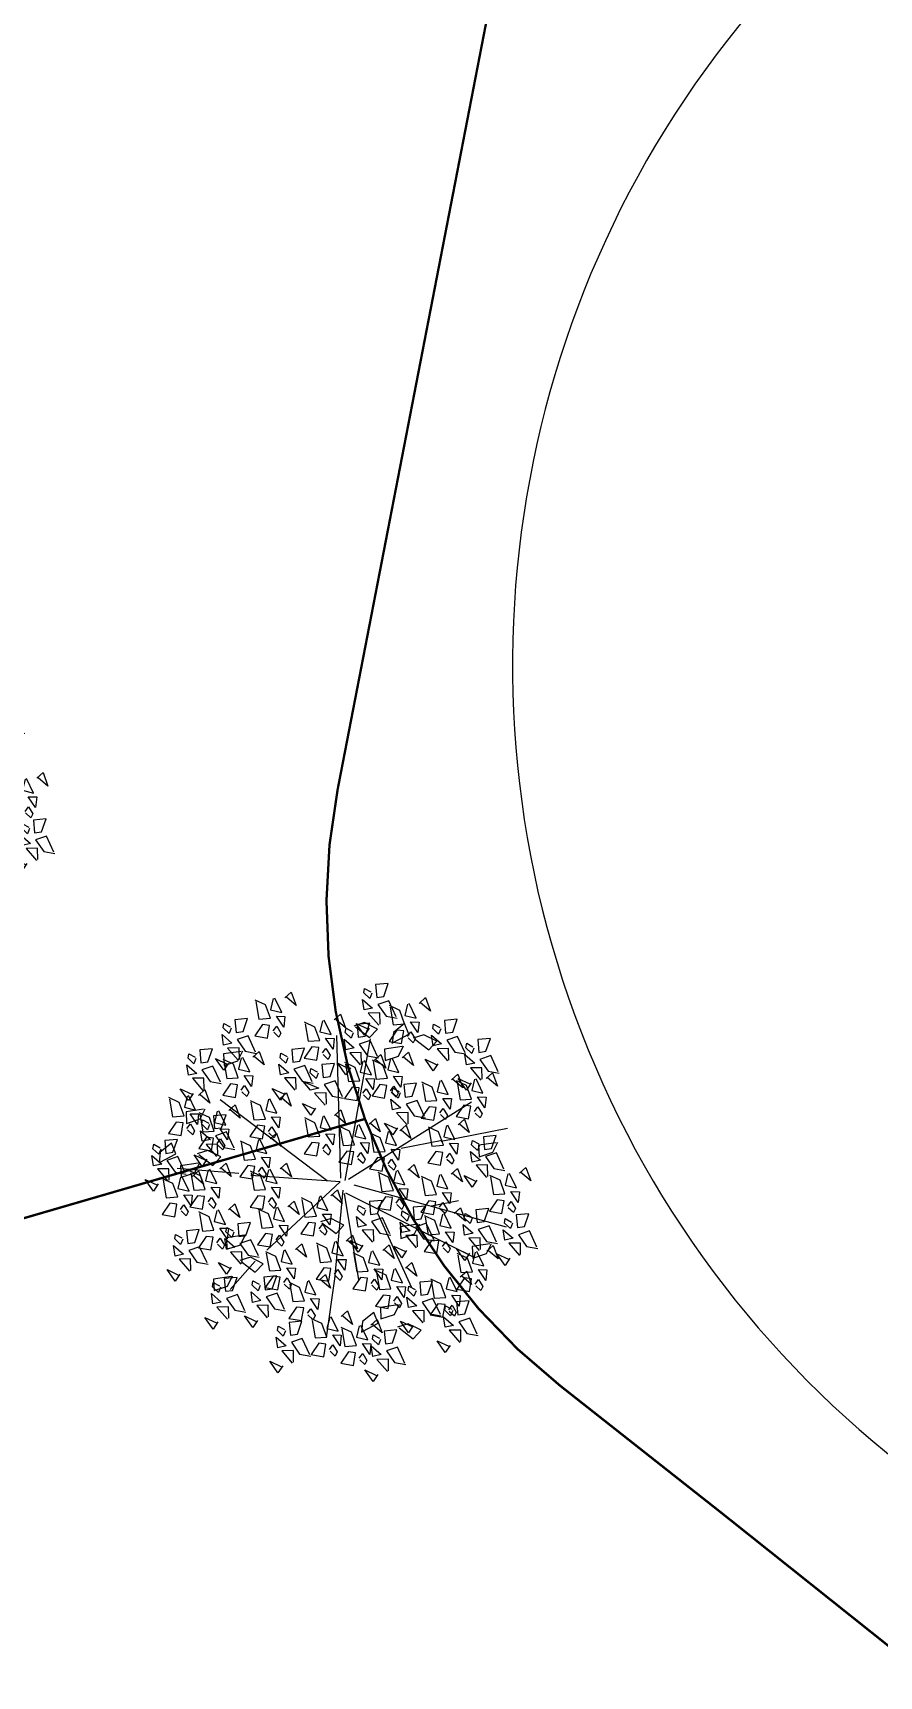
# Model space of a CAD drawing. Extents: x 671027 to 671614, y 802418 to 802669.
# Drawn here: x 671410.81 to 671421.67, y 802508.03 to 802529.11 of the extents above; entities that cross this region are included whole.
import ezdxf

# ---------------------------------------------------------------- set-up
doc = ezdxf.new("R2010")
doc.units = 0
for name, color, linetype in [('Bubbler 60', 200, 'Continuous'), ('drip line', 7, 'Continuous'), ('Pipe-Lateral-10 Bars-32mm', 7, 'Continuous'), ('plataform', 8, 'Continuous'), ('shrubs-Gc', 7, 'Continuous')]:
    doc.layers.add(name, color=color, linetype=linetype)
doc.styles.get("Standard").update_dxf_attribs({"font": 'arial.ttf'})
doc.linetypes.add('32mm', pattern='A,0.5,-0.2,["32mm",Standard,S=0.1,R=0,X=-0.1,Y=-0.05],-0.5', length=1.2)
pattern_1 = [(90, (0, 0), (-0.5, 0), [])]

# ---------------------------------------------------------------- blocks, each defined once
blk = doc.blocks.new('tg')
at = {"layer": 'plataform', "color": 2, "extrusion": (0.041007, -0.057716, 0.997491)}
for p, q in [((-0.312, 3.004, 0.146), (-0.145, 3.145, 0.147)), ((-0.145, 3.145, 0.147), (-0.034, 2.899, 0.128)), ((-0.122, 2.728, 0.122), (-0.312, 3.004, 0.146)), ((-0.034, 2.899, 0.128), (-0.109, 2.701, 0.12)), ((-2.744, 2.102, 0.193), (-2.606, 2.264, 0.197)), ((-2.604, 2.234, 0.195), (-2.519, 1.91, 0.173)), ((-0.714, 2.294, 0.121), (-0.548, 2.435, 0.122)), ((-0.524, 2.018, 0.097), (-0.714, 2.294, 0.121)), ((-0.548, 2.435, 0.122), (-0.437, 2.189, 0.104)), ((-0.437, 2.189, 0.104), (-0.512, 1.991, 0.095)), ((-0.139, 2.214, 0.093), (-0.229, 2.406, 0.108)), ((-0.201, 2.396, 0.106), (0.13, 2.34, 0.089)), ((0.115, 2.123, 0.077), (-0.139, 2.214, 0.093)), ((0.13, 2.34, 0.089), (0.115, 2.123, 0.077)), ((-2.723, 1.833, 0.177), (-2.744, 2.102, 0.193)), ((-2.519, 1.91, 0.173), (-2.723, 1.833, 0.177)), ((-2.296, 1.998, 0.169), (-2.129, 2.139, 0.17)), ((-2.105, 1.722, 0.145), (-2.296, 1.998, 0.169)), ((-2.129, 2.139, 0.17), (-2.018, 1.893, 0.151)), ((-2.018, 1.893, 0.151), (-2.093, 1.695, 0.143)), ((-2.155, 1.424, 0.13), (-2.245, 1.615, 0.145)), ((-2.217, 1.605, 0.143), (-1.886, 1.55, 0.126)), ((-1.886, 1.55, 0.126), (-1.901, 1.332, 0.114)), ((2.187, 1.495, -0.044), (2.325, 1.657, -0.041)), ((2.327, 1.627, -0.043), (2.413, 1.303, -0.065)), ((-1.901, 1.332, 0.114), (-2.155, 1.424, 0.13)), ((2.208, 1.226, -0.061), (2.187, 1.495, -0.044)), ((2.413, 1.303, -0.065), (2.208, 1.226, -0.061)), ((2.221, 1.07, -0.07), (2.388, 1.211, -0.069)), ((2.411, 0.794, -0.094), (2.221, 1.07, -0.07)), ((2.388, 1.211, -0.069), (2.499, 0.965, -0.088)), ((2.499, 0.965, -0.088), (2.424, 0.767, -0.096)), ((2.806, 0.896, -0.105), (2.716, 1.088, -0.09)), ((2.744, 1.077, -0.092), (3.075, 1.022, -0.108)), ((3.075, 1.022, -0.108), (3.06, 0.804, -0.12)), ((0.365, 0.602, -0.021), (0.276, 0.794, -0.006)), ((0.304, 0.784, -0.008), (0.634, 0.728, -0.025)), ((0.634, 0.728, -0.025), (0.619, 0.511, -0.037)), ((3.06, 0.804, -0.12), (2.806, 0.896, -0.105)), ((0.619, 0.511, -0.037), (0.365, 0.602, -0.021)), ((-3.283, -0.033, 0.092), (-3.117, 0.108, 0.093)), ((-3.117, 0.108, 0.093), (-3.006, -0.138, 0.075)), ((1.367, -0.242, -0.111), (1.534, -0.101, -0.11)), ((1.558, -0.518, -0.135), (1.367, -0.242, -0.111)), ((1.534, -0.101, -0.11), (1.645, -0.347, -0.129)), ((1.645, -0.347, -0.129), (1.57, -0.545, -0.137)), ((2.562, -0.979, -0.203), (2.728, -0.838, -0.202)), ((2.728, -0.838, -0.202), (2.839, -1.084, -0.22)), ((2.752, -1.255, -0.227), (2.562, -0.979, -0.203)), ((2.839, -1.084, -0.22), (2.764, -1.282, -0.229)), ((-1.12, -2.171, -0.121), (-1.009, -2.416, -0.139)), ((-1.009, -2.416, -0.139), (-1.084, -2.615, -0.148))]:
    blk.add_line(p, q, dxfattribs=at)
at = {"layer": 'plataform', "color": 108, "extrusion": (0.041007, -0.057716, 0.997491)}
for p, q in [((-2.968, 1.23, 0.152), (-2.802, 1.371, 0.153)), ((-2.802, 1.371, 0.153), (-2.691, 1.125, 0.135)), ((-2.778, 0.954, 0.128), (-2.968, 1.23, 0.152)), ((-2.691, 1.125, 0.135), (-2.766, 0.927, 0.126)), ((-3.093, -0.309, 0.068), (-3.283, -0.033, 0.092)), ((-1.906, -2.378, -0.1), (-1.996, -2.187, -0.086)), ((-1.967, -2.197, -0.087), (-1.637, -2.252, -0.104)), ((-1.652, -2.47, -0.116), (-1.906, -2.378, -0.1)), ((-1.637, -2.252, -0.104), (-1.652, -2.47, -0.116)), ((-1.287, -2.312, -0.122), (-1.12, -2.171, -0.121)), ((-1.096, -2.587, -0.146), (-1.287, -2.312, -0.122)), ((1.249, -2.37, -0.229), (1.415, -2.229, -0.228)), ((1.439, -2.645, -0.253), (1.249, -2.37, -0.229)), ((1.415, -2.229, -0.228), (1.526, -2.474, -0.247)), ((1.526, -2.474, -0.247), (1.451, -2.673, -0.255)), ((-1.402, -2.648, -0.137), (-1.264, -2.486, -0.133)), ((-1.381, -2.917, -0.153), (-1.402, -2.648, -0.137)), ((-1.262, -2.516, -0.135), (-1.177, -2.84, -0.157)), ((-1.177, -2.84, -0.157), (-1.381, -2.917, -0.153)), ((-0.977, -3.039, -0.177), (-1.067, -2.848, -0.162))]:
    blk.add_line(p, q, dxfattribs=at)
at = {"layer": 'plataform', "color": 98, "extrusion": (0.041007, -0.057716, 0.997491)}
for p, q in [((-3.006, -0.138, 0.075), (-3.081, -0.336, 0.066)), ((-1.039, -2.858, -0.164), (-0.708, -2.913, -0.181)), ((-0.723, -3.131, -0.192), (-0.977, -3.039, -0.177)), ((-0.708, -2.913, -0.181), (-0.723, -3.131, -0.192))]:
    blk.add_line(p, q, dxfattribs=at)
at = {"layer": 'plataform', "color": 92, "extrusion": (0.041007, -0.057716, 0.997491), "elevation": -0.041}
for points in [[(1.31, 3.247), (1.433, 3.353), (1.192, 3.477), (1.324, 3.274)], [(2.299, 2.661), (2.421, 2.766), (2.181, 2.89), (2.313, 2.687)], [(1.652, 2.522), (1.747, 2.574), (1.628, 2.67), (1.547, 2.644), (1.626, 2.536)], [(1.935, 2.545), (1.95, 2.706), (1.749, 2.708), (1.935, 2.545)], [(2.256, 2.447), (2.041, 2.423), (2.017, 2.638), (2.27, 2.473)], [(2.158, 2.126), (1.837, 2.224), (1.88, 2.438), (2.12, 2.314), (2.184, 2.112)], [(3.28, 1.556), (3.402, 1.662), (3.162, 1.786), (3.294, 1.583)], [(-0.04, 3.258), (0.152, 3.431), (0.224, 3.2), (-0.007, 3.128), (-0.04, 3.258)], [(0.755, 2.892), (0.525, 2.775), (0.515, 3.016), (0.757, 3.026), (0.755, 2.892)], [(1.169, 2.712), (0.848, 2.811), (0.891, 3.025), (1.131, 2.901), (1.196, 2.698)], [(0.672, 2.664), (0.864, 2.837), (0.936, 2.606), (0.705, 2.534), (0.672, 2.664)], [(1.744, 2.306), (1.514, 2.188), (1.504, 2.43), (1.745, 2.44), (1.744, 2.306)], [(2.37, 1.914), (2.492, 2.02), (2.252, 2.144), (2.384, 1.941)], [(2.916, 1.441), (2.931, 1.602), (2.73, 1.604), (2.916, 1.441)], [(3.237, 1.342), (3.022, 1.318), (2.998, 1.534), (3.251, 1.369)], [(-0.429, 3.427), (-0.307, 3.533), (-0.547, 3.657), (-0.415, 3.454)], [(-0.486, 3.326), (-0.151, 3.314), (-0.137, 3.096), (-0.401, 3.154), (-0.516, 3.332)], [(0.104, 3.073), (0.026, 2.998), (0.166, 2.937), (0.238, 2.983), (0.133, 3.067)], [(0.816, 2.479), (0.738, 2.404), (0.878, 2.342), (0.95, 2.388), (0.845, 2.472)], [(1.307, 2.27), (1.429, 2.376), (1.189, 2.5), (1.321, 2.297)], [(1.724, 1.775), (1.818, 1.828), (1.699, 1.923), (1.618, 1.898), (1.697, 1.789)], [(2.006, 1.798), (2.021, 1.959), (1.82, 1.962), (2.006, 1.798)], [(2.327, 1.7), (2.112, 1.676), (2.088, 1.891), (2.341, 1.727)], [(2.634, 1.418), (2.728, 1.47), (2.609, 1.566), (2.528, 1.54), (2.607, 1.432)], [(3.139, 1.022), (2.818, 1.12), (2.861, 1.334), (3.101, 1.21), (3.166, 1.008)], [(2.949, 0.823), (3.141, 0.996), (3.213, 0.765), (2.982, 0.693), (2.949, 0.823)], [(-0.793, 3.312), (-0.777, 3.472), (-0.979, 3.475), (-0.793, 3.312)], [(-0.472, 3.213), (-0.687, 3.189), (-0.711, 3.404), (-0.458, 3.24)], [(-0.498, 2.991), (-0.297, 3.069), (-0.218, 2.868), (-0.505, 2.961)], [(-0.112, 2.723), (0.08, 2.895), (0.152, 2.665), (-0.079, 2.592), (-0.112, 2.723)], [(0.213, 2.396), (0.415, 2.475), (0.494, 2.273), (0.207, 2.367)], [(0.549, 2.384), (0.575, 2.225), (0.771, 2.274), (0.549, 2.384)], [(0.66, 2.132), (0.755, 2.184), (0.635, 2.28), (0.554, 2.254), (0.634, 2.145)], [(0.943, 2.155), (0.958, 2.315), (0.757, 2.318), (0.943, 2.155)], [(1.264, 2.056), (1.049, 2.032), (1.024, 2.247), (1.277, 2.083)], [(1.166, 1.735), (0.845, 1.834), (0.888, 2.048), (1.128, 1.924), (1.192, 1.722)], [(2.503, 0.89), (2.838, 0.878), (2.852, 0.66), (2.588, 0.718), (2.474, 0.897)], [(3.093, 0.638), (3.015, 0.563), (3.155, 0.501), (3.227, 0.547), (3.122, 0.631)], [(3.184, 0.289), (3.375, 0.462), (3.448, 0.232), (3.216, 0.159), (3.184, 0.289)], [(-0.57, 2.892), (-0.891, 2.991), (-0.848, 3.205), (-0.608, 3.081), (-0.543, 2.879)], [(-0.558, 2.79), (-0.223, 2.778), (-0.209, 2.56), (-0.473, 2.618), (-0.588, 2.796)], [(-0.485, 2.773), (-0.576, 2.639), (-0.312, 2.581), (-0.491, 2.743)], [(0.032, 2.537), (-0.046, 2.462), (0.094, 2.401), (0.166, 2.447), (0.061, 2.531)], [(0.752, 1.916), (0.522, 1.798), (0.511, 2.04), (0.753, 2.05), (0.752, 1.916)], [(0.764, 1.547), (0.956, 1.72), (1.028, 1.489), (0.797, 1.417), (0.764, 1.547)], [(1.136, 1.58), (1.472, 1.567), (1.486, 1.349), (1.222, 1.407), (1.107, 1.586)], [(1.46, 1.232), (1.486, 1.073), (1.682, 1.122), (1.46, 1.232)], [(1.727, 1.327), (1.649, 1.252), (1.789, 1.191), (1.861, 1.236), (1.756, 1.321)], [(2.36, 0.962), (2.282, 0.886), (2.422, 0.825), (2.494, 0.871), (2.389, 0.955)], [(2.491, 0.555), (2.692, 0.634), (2.771, 0.432), (2.484, 0.526)], [(2.826, 0.543), (2.853, 0.384), (3.048, 0.433), (2.826, 0.543)], [(2.737, 0.357), (3.073, 0.345), (3.086, 0.127), (2.822, 0.185), (2.708, 0.363)], [(3.327, 0.104), (3.249, 0.029), (3.39, -0.032), (3.461, 0.014), (3.357, 0.098)], [(3.678, -0.199), (3.8, -0.094), (3.56, 0.03), (3.691, -0.173)], [(-0.768, 2.454), (-0.646, 2.56), (-0.886, 2.684), (-0.754, 2.481)], [(-0.57, 2.455), (-0.369, 2.533), (-0.29, 2.332), (-0.577, 2.425)], [(0.908, 1.362), (0.83, 1.287), (0.97, 1.225), (1.042, 1.271), (0.937, 1.355)], [(1.55, 0.541), (1.742, 0.714), (1.814, 0.483), (1.583, 0.411), (1.55, 0.541)], [(1.771, 0.661), (1.68, 0.527), (1.944, 0.469), (1.765, 0.632)], [(2.504, 0.337), (2.414, 0.204), (2.678, 0.146), (2.498, 0.308)], [(2.725, 0.022), (2.927, 0.1), (3.005, -0.101), (2.719, -0.008)], [(3.061, 0.009), (3.087, -0.15), (3.282, -0.101), (3.061, 0.009)], [(3.031, -0.338), (3.126, -0.286), (3.006, -0.19), (2.925, -0.216), (3.005, -0.324)], [(3.314, -0.315), (3.329, -0.154), (3.128, -0.152), (3.314, -0.315)], [(3.537, -0.734), (3.216, -0.636), (3.259, -0.422), (3.499, -0.546), (3.563, -0.748)], [(-1.181, 2.408), (-0.989, 2.581), (-0.917, 2.35), (-1.148, 2.278), (-1.181, 2.408)], [(-0.811, 2.24), (-1.026, 2.216), (-1.05, 2.431), (-0.797, 2.266)], [(-0.557, 2.237), (-0.648, 2.103), (-0.384, 2.045), (-0.563, 2.207)], [(-0.551, 1.707), (-0.359, 1.88), (-0.287, 1.649), (-0.518, 1.577), (-0.551, 1.707)], [(0.183, 1.409), (0.105, 1.334), (0.245, 1.272), (0.317, 1.318), (0.212, 1.403)], [(0.305, 1.279), (0.507, 1.358), (0.586, 1.156), (0.299, 1.25)], [(0.641, 1.267), (0.667, 1.107), (0.863, 1.157), (0.641, 1.267)], [(1.103, 0.609), (1.439, 0.596), (1.453, 0.378), (1.189, 0.436), (1.074, 0.615)], [(1.694, 0.356), (1.616, 0.281), (1.756, 0.22), (1.827, 0.265), (1.723, 0.35)], [(2.739, -0.196), (2.648, -0.33), (2.912, -0.388), (2.732, -0.226)], [(3.123, -0.554), (2.893, -0.672), (2.882, -0.43), (3.124, -0.42), (3.123, -0.554)], [(-0.997, 1.774), (-0.662, 1.762), (-0.648, 1.544), (-0.912, 1.602), (-1.027, 1.781)], [(-0.407, 1.522), (-0.485, 1.447), (-0.345, 1.385), (-0.273, 1.431), (-0.378, 1.516)], [(-0.42, 1.326), (-0.218, 1.405), (-0.139, 1.203), (-0.426, 1.297)], [(-0.084, 1.314), (-0.058, 1.155), (0.138, 1.204), (-0.084, 1.314)], [(0.319, 1.061), (0.228, 0.928), (0.492, 0.87), (0.313, 1.032)], [(0.218, 0.778), (0.554, 0.766), (0.568, 0.548), (0.304, 0.606), (0.189, 0.784)], [(1.091, 0.273), (1.293, 0.352), (1.372, 0.15), (1.085, 0.244)], [(1.427, 0.261), (1.453, 0.102), (1.649, 0.151), (1.427, 0.261)], [(1.82, -0.121), (2.012, 0.051), (2.084, -0.179), (1.853, -0.251), (1.82, -0.121)], [(2.207, -0.501), (2.398, -0.328), (2.471, -0.559), (2.239, -0.631), (2.207, -0.501)], [(2.854, -0.989), (2.976, -0.883), (2.736, -0.759), (2.868, -0.962)], [(-2.399, 2.428), (-2.384, 2.589), (-2.585, 2.592), (-2.399, 2.428)], [(-1.279, 1.419), (-1.087, 1.592), (-1.015, 1.361), (-1.246, 1.289), (-1.279, 1.419)], [(-0.406, 1.108), (-0.497, 0.975), (-0.233, 0.917), (-0.412, 1.079)], [(0.206, 0.443), (0.408, 0.521), (0.487, 0.32), (0.2, 0.414)], [(1.105, 0.055), (1.014, -0.078), (1.278, -0.136), (1.098, 0.026)], [(1.222, -0.248), (1.344, -0.143), (1.104, -0.019), (1.236, -0.222)], [(1.362, -0.389), (1.564, -0.311), (1.642, -0.512), (1.355, -0.419)], [(1.697, -0.402), (1.724, -0.561), (1.919, -0.512), (1.697, -0.402)], [(2.35, -0.686), (2.272, -0.761), (2.413, -0.822), (2.484, -0.777), (2.38, -0.692)], [(2.49, -1.104), (2.505, -0.943), (2.304, -0.941), (2.49, -1.104)], [(2.811, -1.203), (2.596, -1.227), (2.572, -1.011), (2.825, -1.176)], [(3.313, -1.626), (3.435, -1.52), (3.195, -1.396), (3.327, -1.599)], [(-2.176, 2.009), (-2.497, 2.107), (-2.454, 2.321), (-2.214, 2.197), (-2.15, 1.995)], [(-1.135, 1.234), (-1.213, 1.159), (-1.073, 1.097), (-1.001, 1.143), (-1.106, 1.227)], [(-0.996, 1.221), (-1.087, 1.088), (-0.823, 1.03), (-1.002, 1.192)], [(0.22, 0.225), (0.129, 0.091), (0.393, 0.033), (0.214, 0.196)], [(0.858, -0.364), (0.873, -0.203), (0.672, -0.201), (0.858, -0.364)], [(1.179, -0.463), (0.964, -0.486), (0.94, -0.271), (1.193, -0.436)], [(1.748, -0.769), (1.95, -0.69), (2.028, -0.892), (1.742, -0.798)], [(2.084, -0.781), (2.11, -0.94), (2.305, -0.891), (2.084, -0.781)], [(2.207, -1.127), (2.302, -1.075), (2.182, -0.979), (2.102, -1.005), (2.181, -1.113)], [(2.504, -1.504), (2.695, -1.332), (2.768, -1.562), (2.537, -1.635), (2.504, -1.504)], [(3.27, -1.84), (3.055, -1.864), (3.03, -1.649), (3.284, -1.814)], [(-2.512, 1.81), (-2.39, 1.916), (-2.63, 2.04), (-2.498, 1.837)], [(-2.565, 1.891), (-2.23, 1.879), (-2.216, 1.661), (-2.48, 1.719), (-2.594, 1.898)], [(-1.975, 1.639), (-2.053, 1.564), (-1.913, 1.502), (-1.841, 1.548), (-1.946, 1.632)], [(-1.402, 1.139), (-1.375, 0.979), (-1.18, 1.029), (-1.402, 1.139)], [(0.576, -0.387), (0.67, -0.335), (0.551, -0.239), (0.47, -0.265), (0.549, -0.373)], [(1.081, -0.783), (0.76, -0.685), (0.803, -0.471), (1.043, -0.595), (1.108, -0.797)], [(1.376, -0.607), (1.285, -0.741), (1.549, -0.799), (1.369, -0.637)], [(1.762, -0.987), (1.671, -1.12), (1.935, -1.178), (1.755, -1.016)], [(2.666, -1.765), (2.761, -1.712), (2.641, -1.617), (2.561, -1.643), (2.64, -1.751)], [(2.647, -1.69), (2.569, -1.765), (2.71, -1.826), (2.781, -1.78), (2.677, -1.696)], [(-1.27, 0.513), (-0.934, 0.501), (-0.92, 0.283), (-1.184, 0.341), (-1.299, 0.52)], [(-0.576, -0.182), (-0.385, -0.009), (-0.312, -0.24), (-0.543, -0.312), (-0.576, -0.182)], [(1.071, -1.168), (1.086, -1.008), (0.885, -1.005), (1.071, -1.168)], [(1.302, -1.549), (1.494, -1.376), (1.566, -1.607), (1.335, -1.679), (1.302, -1.549)], [(2.045, -1.772), (2.247, -1.694), (2.326, -1.895), (2.039, -1.802)], [(2.381, -1.785), (2.407, -1.944), (2.602, -1.895), (2.381, -1.785)], [(-1.023, -0.114), (-0.687, -0.127), (-0.674, -0.345), (-0.938, -0.287), (-1.052, -0.108)], [(-0.432, -0.367), (-0.51, -0.442), (-0.37, -0.503), (-0.299, -0.458), (-0.403, -0.373)], [(-0.377, -0.739), (-0.185, -0.566), (-0.113, -0.797), (-0.344, -0.869), (-0.377, -0.739)], [(-0.069, -0.724), (0.266, -0.737), (0.28, -0.955), (0.016, -0.897), (-0.099, -0.718)], [(0.856, -1.482), (1.192, -1.494), (1.205, -1.712), (0.941, -1.654), (0.827, -1.476)], [(1.294, -1.588), (0.973, -1.489), (1.016, -1.275), (1.256, -1.399), (1.32, -1.601)], [(1.446, -1.734), (1.368, -1.809), (1.509, -1.871), (1.58, -1.825), (1.476, -1.741)], [(1.644, -1.999), (1.979, -2.012), (1.993, -2.23), (1.729, -2.172), (1.614, -1.993)], [(2.059, -1.99), (1.968, -2.124), (2.232, -2.182), (2.052, -2.02)], [(-1.035, -0.449), (-0.833, -0.371), (-0.754, -0.573), (-1.041, -0.479)], [(-0.699, -0.462), (-0.673, -0.621), (-0.477, -0.572), (-0.699, -0.462)], [(0.561, -1.591), (0.752, -1.418), (0.825, -1.648), (0.594, -1.721), (0.561, -1.591)], [(1.639, -2.222), (1.761, -2.116), (1.521, -1.992), (1.653, -2.195)], [(1.632, -2.334), (1.833, -2.256), (1.912, -2.458), (1.625, -2.364)], [(-1.598, -0.24), (-1.919, -0.141), (-1.876, 0.073), (-1.636, -0.051), (-1.571, -0.254)], [(-1.758, -0.444), (-1.566, -0.271), (-1.494, -0.502), (-1.725, -0.574), (-1.758, -0.444)], [(0.114, -1.523), (0.45, -1.535), (0.463, -1.753), (0.199, -1.695), (0.085, -1.517)], [(1.596, -2.436), (1.381, -2.46), (1.357, -2.245), (1.61, -2.409)], [(1.498, -2.757), (1.177, -2.658), (1.22, -2.444), (1.46, -2.568), (1.525, -2.771)], [(-1.249, -1.305), (-1.233, -1.144), (-1.435, -1.141), (-1.249, -1.305)], [(0.116, -2.076), (0.025, -2.21), (0.289, -2.268), (0.109, -2.106)], [(-1.198, -1.834), (-1.007, -1.661), (-0.934, -1.892), (-1.166, -1.964), (-1.198, -1.834)], [(-0.467, -2.125), (-0.441, -2.284), (-0.246, -2.235), (-0.467, -2.125)]]:
    blk.add_lwpolyline(points, dxfattribs=at)
at = {"layer": 'plataform', "color": 2, "extrusion": (0.041007, -0.057716, 0.997491), "elevation": -0.041}
for points in [[(0.946, 3.131), (0.962, 3.292), (0.76, 3.295), (0.946, 3.131)], [(1.267, 3.033), (1.052, 3.009), (1.028, 3.224), (1.281, 3.06)], [(0.664, 3.108), (0.759, 3.161), (0.639, 3.256), (0.558, 3.231), (0.637, 3.122)], [(0.226, 2.731), (0.561, 2.719), (0.575, 2.501), (0.311, 2.559), (0.196, 2.738)], [(2.229, 1.379), (1.908, 1.478), (1.951, 1.692), (2.191, 1.568), (2.256, 1.365)], [(2.725, 1.202), (2.495, 1.084), (2.485, 1.326), (2.727, 1.336), (2.725, 1.202)], [(-0.163, 2.978), (-0.136, 2.819), (0.059, 2.868), (-0.163, 2.978)], [(1.815, 1.559), (1.585, 1.442), (1.575, 1.683), (1.817, 1.694), (1.815, 1.559)], [(1.583, 1.512), (1.775, 1.685), (1.847, 1.454), (1.616, 1.382), (1.583, 1.512)], [(1.77, 1.214), (2.105, 1.202), (2.119, 0.984), (1.855, 1.042), (1.74, 1.22)], [(2.216, 1.147), (2.408, 1.32), (2.48, 1.089), (2.249, 1.017), (2.216, 1.147)], [(1.758, 0.879), (1.959, 0.957), (2.038, 0.756), (1.751, 0.85)], [(2.093, 0.867), (2.12, 0.707), (2.315, 0.756), (2.093, 0.867)], [(0.039, 1.594), (0.231, 1.767), (0.303, 1.536), (0.072, 1.464), (0.039, 1.594)], [(0.317, 1.614), (0.653, 1.602), (0.667, 1.384), (0.403, 1.442), (0.288, 1.621)], [(1.124, 1.244), (1.326, 1.323), (1.405, 1.121), (1.118, 1.215)], [(3.635, -0.414), (3.42, -0.437), (3.395, -0.222), (3.648, -0.387)], [(-0.407, 1.661), (-0.072, 1.649), (-0.058, 1.431), (-0.322, 1.489), (-0.437, 1.668)], [(1.138, 1.026), (1.047, 0.893), (1.311, 0.835), (1.132, 0.997)], [(-1.304, 2.128), (-1.278, 1.969), (-1.082, 2.018), (-1.304, 2.128)], [(-0.909, 1.919), (-1.23, 2.017), (-1.187, 2.232), (-0.947, 2.107), (-0.883, 1.905)], [(1.374, -0.054), (1.71, -0.066), (1.723, -0.284), (1.459, -0.226), (1.345, -0.048)], [(-1.01, 1.439), (-0.808, 1.518), (-0.729, 1.316), (-1.016, 1.41)], [(0.542, 0.431), (0.568, 0.271), (0.764, 0.32), (0.542, 0.431)], [(0.809, 0.526), (0.731, 0.451), (0.871, 0.389), (0.943, 0.435), (0.838, 0.519)], [(1.964, -0.307), (1.886, -0.382), (2.027, -0.443), (2.098, -0.397), (1.994, -0.313)], [(-2.119, 1.824), (-1.927, 1.997), (-1.855, 1.766), (-2.086, 1.694), (-2.119, 1.824)], [(2.299, -1.343), (2.069, -1.461), (2.059, -1.219), (2.3, -1.209), (2.299, -1.343)], [(1.435, -1.053), (1.557, -0.947), (1.317, -0.823), (1.449, -1.026)], [(2.758, -1.981), (2.528, -2.098), (2.517, -1.857), (2.759, -1.847), (2.758, -1.981)], [(-2.242, 1.544), (-2.215, 1.385), (-2.02, 1.434), (-2.242, 1.544)], [(-1.815, 0.822), (-1.692, 0.927), (-1.932, 1.052), (-1.801, 0.848)], [(1.392, -1.267), (1.177, -1.291), (1.153, -1.076), (1.406, -1.24)], [(-1.956, 0.287), (-2.277, 0.385), (-2.234, 0.599), (-1.994, 0.475), (-1.929, 0.273)], [(-1.821, 0.179), (-1.805, 0.34), (-1.982, 0.459), (-1.821, 0.179)], [(-0.824, -0.672), (-0.488, -0.684), (-0.474, -0.902), (-0.738, -0.844), (-0.853, -0.665)], [(-0.233, -0.924), (-0.311, -0.999), (-0.171, -1.061), (-0.1, -1.015), (-0.204, -0.931)], [(0.844, -1.817), (1.046, -1.739), (1.124, -1.94), (0.837, -1.846)], [(-0.068, -1.278), (-0.159, -1.411), (0.105, -1.469), (-0.074, -1.307)], [(0.438, -1.871), (0.464, -2.03), (0.659, -1.981), (0.438, -1.871)], [(-1.531, -1.328), (-1.436, -1.275), (-1.556, -1.18), (-1.637, -1.205), (-1.558, -1.314)], [(-0.2, -2.03), (-0.278, -2.105), (-0.138, -2.166), (-0.067, -2.121), (-0.171, -2.036)], [(-1.859, -1.248), (-1.832, -1.407), (-1.637, -1.358), (-1.859, -1.248)], [(-1.44, -1.544), (-1.67, -1.661), (-1.68, -1.419), (-1.438, -1.409), (-1.44, -1.544)], [(-1.026, -1.724), (-1.347, -1.625), (-1.304, -1.411), (-1.064, -1.535), (-0.999, -1.737)], [(-2.181, -1.453), (-2.272, -1.587), (-2.008, -1.645), (-2.187, -1.483)]]:
    blk.add_lwpolyline(points, dxfattribs=at)
at = {"layer": 'plataform', "color": 32, "extrusion": (0.041007, -0.057716, 0.997491), "elevation": -0.041}
for points in [[(1.253, 1.806), (1.721, 2.346)], [(1.738, 0.354), (2.861, 0.669)], [(-0.423, 1.895), (-0.669, 3.036)], [(-0.013, 0.018), (1.08, 1.565)], [(0.147, -0.013), (1.781, 0.37)], [(-0.013, 0.018), (-0.359, 1.675)], [(0.211, -0.025), (1.861, -0.076)], [(-0.066, 0.26), (-1.846, 2.059)], [(0.659, -0.6), (2.134, -1.048)], [(0.205, -0.057), (1.707, -2.268)], [(-0.083, -0.002), (-2.759, -0.285)], [(-0.031, -0.078), (-2.613, -0.91)], [(-0.043, -0.142), (-1.186, -2.642)], [(0.072, -0.231), (1.24, -2.974)], [(-0.537, -1.995), (-0.486, -1.209)], [(-0.527, -1.973), (-0.605, -3.25)]]:
    blk.add_lwpolyline(points, dxfattribs=at)
at = {"layer": 'plataform', "color": 108, "extrusion": (0.041007, -0.057716, 0.997491), "elevation": -0.041}
for points in [[(-1.075, 3.289), (-0.981, 3.341), (-1.1, 3.437), (-1.181, 3.411), (-1.102, 3.302)], [(-0.984, 3.073), (-1.214, 2.955), (-1.224, 3.197), (-0.982, 3.207), (-0.984, 3.073)], [(-0.235, 2.442), (-0.208, 2.283), (-0.013, 2.332), (-0.235, 2.442)], [(0.227, 2.178), (0.136, 2.045), (0.4, 1.987), (0.221, 2.149)], [(-1.539, 2.935), (-1.347, 3.108), (-1.275, 2.877), (-1.506, 2.805), (-1.539, 2.935)], [(-1.986, 3.002), (-1.65, 2.99), (-1.636, 2.772), (-1.9, 2.83), (-2.015, 3.009)], [(-1.628, 2.475), (-1.292, 2.463), (-1.278, 2.245), (-1.543, 2.303), (-1.657, 2.482)], [(-1.395, 2.75), (-1.473, 2.675), (-1.333, 2.613), (-1.261, 2.659), (-1.366, 2.743)], [(-1.132, 2.338), (-1.117, 2.499), (-1.318, 2.502), (-1.132, 2.338)], [(-2.035, 2.544), (-1.913, 2.649), (-2.153, 2.774), (-2.021, 2.57)], [(-1.998, 2.667), (-1.796, 2.745), (-1.717, 2.544), (-2.004, 2.638)], [(-1.662, 2.655), (-1.636, 2.495), (-1.44, 2.545), (-1.662, 2.655)], [(-1.414, 2.315), (-1.32, 2.368), (-1.439, 2.463), (-1.52, 2.437), (-1.441, 2.329)], [(-1.64, 2.14), (-1.438, 2.219), (-1.359, 2.017), (-1.646, 2.111)], [(-1.323, 2.099), (-1.553, 1.982), (-1.563, 2.223), (-1.322, 2.233), (-1.323, 2.099)], [(0.665, 0.711), (0.857, 0.884), (0.929, 0.653), (0.698, 0.581), (0.665, 0.711)], [(-2.078, 2.33), (-2.293, 2.306), (-2.318, 2.521), (-2.064, 2.356)], [(-1.984, 2.449), (-2.075, 2.315), (-1.811, 2.257), (-1.99, 2.42)], [(1.76, -0.433), (2.096, -0.446), (2.109, -0.664), (1.845, -0.606), (1.731, -0.427)], [(-2.59, 2.189), (-2.82, 2.072), (-2.831, 2.313), (-2.589, 2.323), (-2.59, 2.189)], [(2.713, -1.523), (2.392, -1.425), (2.435, -1.211), (2.675, -1.335), (2.739, -1.537)], [(2.949, -1.742), (2.964, -1.581), (2.763, -1.578), (2.949, -1.742)], [(-1.737, 1.151), (-1.536, 1.23), (-1.457, 1.028), (-1.744, 1.122)], [(-0.823, 0.446), (-0.631, 0.619), (-0.559, 0.388), (-0.79, 0.316), (-0.823, 0.446)], [(2.057, -1.437), (2.393, -1.449), (2.406, -1.667), (2.142, -1.609), (2.028, -1.431)], [(-2.876, 1.695), (-2.861, 1.856), (-3.062, 1.858), (-2.876, 1.695)], [(-1.724, 0.933), (-1.815, 0.799), (-1.551, 0.742), (-1.73, 0.904)], [(-0.679, 0.261), (-0.757, 0.186), (-0.617, 0.124), (-0.545, 0.17), (-0.65, 0.254)], [(0.377, -0.792), (0.569, -0.619), (0.641, -0.85), (0.41, -0.922), (0.377, -0.792)], [(-3.158, 1.672), (-3.064, 1.724), (-3.183, 1.82), (-3.264, 1.794), (-3.185, 1.686)], [(-3.067, 1.456), (-3.297, 1.338), (-3.307, 1.58), (-3.065, 1.59), (-3.067, 1.456)], [(-2.179, 0.706), (-2.163, 0.867), (-2.365, 0.87), (-2.179, 0.706)], [(-1.457, 0.295), (-1.335, 0.401), (-1.575, 0.525), (-1.443, 0.322)], [(-0.946, 0.166), (-0.92, 0.006), (-0.724, 0.056), (-0.946, 0.166)], [(0.521, -0.977), (0.443, -1.052), (0.583, -1.113), (0.655, -1.068), (0.55, -0.983)], [(0.788, -1.191), (0.883, -1.139), (0.764, -1.043), (0.683, -1.069), (0.762, -1.178)], [(-3.149, 1.075), (-2.957, 1.247), (-2.885, 1.017), (-3.116, 0.944), (-3.149, 1.075)], [(-2.461, 0.683), (-2.366, 0.735), (-2.486, 0.831), (-2.567, 0.805), (-2.488, 0.697)], [(-2.37, 0.467), (-2.6, 0.349), (-2.61, 0.591), (-2.368, 0.601), (-2.37, 0.467)], [(-1.5, 0.081), (-1.715, 0.057), (-1.739, 0.272), (-1.486, 0.108)], [(-0.081, -1.06), (0.12, -0.981), (0.199, -1.183), (-0.088, -1.089)], [(0.254, -1.072), (0.281, -1.231), (0.476, -1.182), (0.254, -1.072)], [(-3.596, 1.142), (-3.26, 1.13), (-3.246, 0.912), (-3.51, 0.97), (-3.625, 1.148)], [(-3.272, 0.794), (-3.246, 0.635), (-3.05, 0.684), (-3.272, 0.794)], [(-3.005, 0.889), (-3.083, 0.814), (-2.943, 0.753), (-2.871, 0.799), (-2.976, 0.883)], [(-2.612, 0.208), (-2.42, 0.381), (-2.348, 0.15), (-2.579, 0.078), (-2.612, 0.208)], [(1.645, -2.552), (1.554, -2.686), (1.818, -2.744), (1.639, -2.582)], [(1.834, -2.962), (1.956, -2.856), (1.716, -2.732), (1.848, -2.935)], [(-3.608, 0.807), (-3.406, 0.885), (-3.327, 0.684), (-3.614, 0.777)], [(-3.058, 0.275), (-2.723, 0.263), (-2.709, 0.045), (-2.973, 0.103), (-3.087, 0.282)], [(-2.468, 0.023), (-2.546, -0.052), (-2.406, -0.114), (-2.334, -0.068), (-2.438, 0.017)], [(-1.614, -0.629), (-1.692, -0.704), (-1.552, -0.766), (-1.48, -0.72), (-1.585, -0.636)], [(-0.344, -1.845), (-0.153, -1.672), (-0.08, -1.903), (-0.311, -1.975), (-0.344, -1.845)], [(0.102, -1.858), (0.304, -1.78), (0.383, -1.981), (0.096, -1.888)], [(1.084, -2.577), (0.854, -2.694), (0.844, -2.452), (1.086, -2.442), (1.084, -2.577)], [(1.47, -3.077), (1.485, -2.917), (1.284, -2.914), (1.47, -3.077)], [(1.791, -3.176), (1.576, -3.2), (1.552, -2.985), (1.805, -3.149)], [(-3.594, 0.589), (-3.685, 0.455), (-3.421, 0.397), (-3.6, 0.559)], [(-3.07, -0.06), (-2.868, 0.019), (-2.79, -0.183), (-3.077, -0.089)], [(-2.735, -0.072), (-2.708, -0.231), (-2.513, -0.182), (-2.735, -0.072)], [(-2.486, -0.579), (-2.47, -0.418), (-2.672, -0.415), (-2.486, -0.579)], [(-2.165, -0.677), (-2.38, -0.701), (-2.404, -0.486), (-2.151, -0.651)], [(-2.217, -0.712), (-2.015, -0.633), (-1.936, -0.835), (-2.223, -0.741)], [(-2.182, -0.9), (-1.847, -0.912), (-1.833, -1.13), (-2.097, -1.072), (-2.212, -0.894)], [(-1.881, -0.724), (-1.854, -0.884), (-1.659, -0.834), (-1.881, -0.724)], [(0.293, -2.544), (0.415, -2.439), (0.175, -2.315), (0.307, -2.518)], [(0.713, -2.872), (0.904, -2.699), (0.977, -2.93), (0.746, -3.002), (0.713, -2.872)], [(1.187, -3.1), (1.282, -3.048), (1.162, -2.952), (1.082, -2.978), (1.161, -3.087)], [(1.279, -3.316), (1.049, -3.434), (1.039, -3.192), (1.28, -3.182), (1.279, -3.316)], [(1.693, -3.496), (1.372, -3.398), (1.415, -3.184), (1.655, -3.308), (1.719, -3.51)], [(-3.057, -0.278), (-3.147, -0.411), (-2.883, -0.469), (-3.063, -0.307)], [(-2.768, -0.602), (-2.674, -0.55), (-2.793, -0.454), (-2.874, -0.48), (-2.795, -0.588)], [(-2.677, -0.818), (-2.907, -0.936), (-2.917, -0.694), (-2.675, -0.684), (-2.677, -0.818)], [(-2.263, -0.998), (-2.584, -0.9), (-2.541, -0.686), (-2.301, -0.81), (-2.236, -1.012)], [(-2.203, -0.93), (-2.294, -1.063), (-2.03, -1.121), (-2.209, -0.959)], [(-0.071, -2.66), (-0.056, -2.499), (-0.257, -2.497), (-0.071, -2.66)], [(0.25, -2.759), (0.035, -2.782), (0.011, -2.567), (0.264, -2.732)], [(0.266, -2.805), (0.602, -2.817), (0.615, -3.035), (0.351, -2.977), (0.237, -2.798)], [(0.857, -3.057), (0.779, -3.132), (0.919, -3.194), (0.99, -3.148), (0.886, -3.063)], [(-2.819, -0.91), (-2.697, -0.804), (-2.937, -0.68), (-2.805, -0.883)], [(-2.71, -1.422), (-2.518, -1.249), (-2.446, -1.48), (-2.677, -1.552), (-2.71, -1.422)], [(-1.645, -1.767), (-1.309, -1.779), (-1.296, -1.997), (-1.56, -1.939), (-1.674, -1.76)], [(-1.321, -2.114), (-1.295, -2.273), (-1.1, -2.224), (-1.321, -2.114)], [(-1.055, -2.019), (-1.133, -2.094), (-0.992, -2.156), (-0.921, -2.11), (-1.025, -2.026)], [(-1.14, -2.487), (-0.948, -2.314), (-0.876, -2.545), (-1.107, -2.617), (-1.14, -2.487)], [(-0.789, -2.331), (-0.88, -2.464), (-0.616, -2.522), (-0.796, -2.36)], [(-0.353, -2.683), (-0.259, -2.631), (-0.378, -2.535), (-0.459, -2.561), (-0.38, -2.669)], [(-0.262, -2.899), (-0.492, -3.017), (-0.502, -2.775), (-0.26, -2.765), (-0.262, -2.899)], [(0.152, -3.079), (-0.169, -2.981), (-0.126, -2.767), (0.114, -2.891), (0.179, -3.093)], [(0.254, -3.14), (0.456, -3.061), (0.535, -3.263), (0.248, -3.169)], [(0.59, -3.152), (0.616, -3.311), (0.812, -3.262), (0.59, -3.152)], [(-3.465, -1.049), (-3.371, -0.996), (-3.49, -0.901), (-3.571, -0.927), (-3.492, -1.035)], [(-3.183, -1.026), (-3.168, -0.865), (-3.369, -0.862), (-3.183, -1.026)], [(-2.862, -1.124), (-3.077, -1.148), (-3.101, -0.933), (-2.848, -1.098)], [(-2.96, -1.445), (-3.281, -1.347), (-3.238, -1.132), (-2.998, -1.257), (-2.933, -1.459)], [(-3.156, -1.355), (-2.821, -1.367), (-2.807, -1.585), (-3.071, -1.527), (-3.186, -1.349)], [(-2.566, -1.608), (-2.644, -1.683), (-2.504, -1.744), (-2.432, -1.698), (-2.537, -1.614)], [(-1.657, -2.102), (-1.455, -2.023), (-1.377, -2.225), (-1.663, -2.131)], [(-1.586, -2.419), (-1.251, -2.431), (-1.237, -2.649), (-1.501, -2.591), (-1.616, -2.413)], [(-0.996, -2.672), (-1.074, -2.747), (-0.934, -2.808), (-0.862, -2.762), (-0.967, -2.678)], [(0.268, -3.358), (0.177, -3.491), (0.441, -3.549), (0.261, -3.387)], [(-3.374, -1.265), (-3.604, -1.382), (-3.614, -1.141), (-3.372, -1.131), (-3.374, -1.265)], [(-3.168, -1.69), (-2.967, -1.612), (-2.888, -1.813), (-3.175, -1.719)], [(-2.833, -1.702), (-2.806, -1.862), (-2.611, -1.813), (-2.833, -1.702)], [(-2.342, -2.225), (-2.327, -2.064), (-2.528, -2.062), (-2.342, -2.225)], [(-2.021, -2.324), (-2.237, -2.347), (-2.261, -2.132), (-2.008, -2.297)], [(-1.643, -2.32), (-1.734, -2.453), (-1.47, -2.511), (-1.65, -2.349)], [(-1.538, -2.683), (-1.415, -2.577), (-1.656, -2.453), (-1.524, -2.656)], [(-1.599, -2.754), (-1.397, -2.676), (-1.318, -2.877), (-1.605, -2.784)], [(-1.263, -2.767), (-1.236, -2.926), (-1.041, -2.877), (-1.263, -2.767)], [(-3.155, -1.908), (-3.246, -2.042), (-2.982, -2.1), (-3.161, -1.937)], [(-2.625, -2.248), (-2.53, -2.196), (-2.65, -2.1), (-2.731, -2.126), (-2.651, -2.234)], [(-2.533, -2.464), (-2.763, -2.582), (-2.774, -2.34), (-2.532, -2.33), (-2.533, -2.464)], [(-2.119, -2.644), (-2.441, -2.546), (-2.398, -2.332), (-2.157, -2.456), (-2.093, -2.658)], [(-1.902, -2.798), (-1.886, -2.637), (-2.088, -2.635), (-1.902, -2.798)], [(-1.581, -2.897), (-1.796, -2.921), (-1.82, -2.705), (-1.567, -2.87)], [(-1.585, -2.972), (-1.676, -3.106), (-1.412, -3.164), (-1.591, -3.002)], [(-2.184, -2.821), (-2.089, -2.769), (-2.209, -2.673), (-2.29, -2.699), (-2.211, -2.807)], [(-2.093, -3.037), (-2.323, -3.155), (-2.333, -2.913), (-2.091, -2.903), (-2.093, -3.037)], [(-1.679, -3.217), (-2, -3.119), (-1.957, -2.905), (-1.717, -3.029), (-1.652, -3.231)]]:
    blk.add_lwpolyline(points, dxfattribs=at)
at = {"layer": 'plataform', "color": 98, "extrusion": (0.041007, -0.057716, 0.997491), "elevation": -0.041}
for points in [[(-1.037, 2.223), (-1.115, 2.148), (-0.975, 2.086), (-0.904, 2.132), (-1.008, 2.216)], [(-1.626, 1.922), (-1.717, 1.789), (-1.453, 1.731), (-1.633, 1.893)], [(-0.674, 1.427), (-0.647, 1.268), (-0.452, 1.317), (-0.674, 1.427)], [(-2.682, 2.405), (-2.587, 2.457), (-2.707, 2.553), (-2.787, 2.527), (-2.708, 2.419)], [(-1.725, 1.486), (-1.39, 1.474), (-1.376, 1.256), (-1.64, 1.314), (-1.755, 1.493)], [(0.667, -0.603), (0.437, -0.721), (0.427, -0.479), (0.669, -0.469), (0.667, -0.603)], [(3.172, -2.161), (2.851, -2.063), (2.894, -1.848), (3.134, -1.973), (3.198, -2.175)], [(-2.555, 1.596), (-2.77, 1.572), (-2.794, 1.788), (-2.541, 1.623)], [(-2.577, 1.556), (-2.376, 1.635), (-2.297, 1.433), (-2.584, 1.527)], [(2.09, -2.067), (2.282, -1.894), (2.354, -2.125), (2.123, -2.197), (2.09, -2.067)], [(-2.653, 1.276), (-2.974, 1.374), (-2.931, 1.588), (-2.691, 1.464), (-2.626, 1.262)], [(-2.564, 1.338), (-2.654, 1.205), (-2.39, 1.147), (-2.57, 1.309)], [(-1.858, 0.608), (-2.073, 0.584), (-2.097, 0.799), (-1.844, 0.634)], [(-1.282, 0.178), (-1.08, 0.257), (-1.001, 0.055), (-1.288, 0.149)], [(0.88, -1.407), (0.65, -1.525), (0.64, -1.283), (0.881, -1.273), (0.88, -1.407)], [(2.234, -2.252), (2.156, -2.327), (2.296, -2.388), (2.368, -2.343), (2.263, -2.258)], [(-1.268, -0.04), (-1.359, -0.174), (-1.095, -0.231), (-1.274, -0.069)], [(1.179, -1.829), (1.206, -1.989), (1.401, -1.94), (1.179, -1.829)], [(1.967, -2.347), (1.994, -2.506), (2.189, -2.457), (1.967, -2.347)], [(-2.103, 0.156), (-2.008, 0.209), (-2.128, 0.304), (-2.209, 0.279), (-2.13, 0.17)], [(-2.012, -0.06), (-2.242, -0.177), (-2.252, 0.064), (-2.01, 0.075), (-2.012, -0.06)], [(-1.021, -0.667), (-1.112, -0.801), (-0.848, -0.859), (-1.028, -0.697)], [(-0.836, -1.007), (-0.634, -0.928), (-0.555, -1.13), (-0.842, -1.036)], [(-0.5, -1.019), (-0.474, -1.178), (-0.278, -1.129), (-0.5, -1.019)], [(0.662, -1.628), (0.628, -2.152)], [(0.704, -1.776), (0.626, -1.851), (0.767, -1.912), (0.838, -1.866), (0.734, -1.782)], [(0.857, -2.035), (0.767, -2.169), (1.031, -2.227), (0.851, -2.064)], [(0.993, -2.361), (1.087, -2.308), (0.968, -2.213), (0.887, -2.238), (0.966, -2.347)], [(1.275, -2.338), (1.291, -2.177), (1.089, -2.174), (1.275, -2.338)], [(-2.122, -0.463), (-2, -0.358), (-2.24, -0.234), (-2.108, -0.437)], [(-2.204, -0.377), (-1.869, -0.389), (-1.855, -0.607), (-2.119, -0.549), (-2.234, -0.37)], [(-1.736, -0.967), (-1.544, -0.795), (-1.472, -1.025), (-1.703, -1.098), (-1.736, -0.967)], [(-0.885, -1.189), (-0.762, -1.083), (-1.003, -0.959), (-0.871, -1.162)], [(-0.822, -1.225), (-0.913, -1.358), (-0.649, -1.416), (-0.829, -1.254)], [(-1.592, -1.153), (-1.67, -1.228), (-1.53, -1.289), (-1.458, -1.243), (-1.563, -1.159)], [(-0.928, -1.403), (-1.143, -1.427), (-1.167, -1.212), (-0.914, -1.376)], [(-0.791, -1.777), (-0.455, -1.79), (-0.442, -2.008), (-0.706, -1.95), (-0.82, -1.771)], [(-2.194, -1.235), (-1.993, -1.157), (-1.914, -1.358), (-2.201, -1.265)], [(-0.803, -2.113), (-0.601, -2.034), (-0.522, -2.236), (-0.809, -2.142)], [(-1.978, -2.109), (-1.856, -2.004), (-2.096, -1.88), (-1.965, -2.083)]]:
    blk.add_lwpolyline(points, dxfattribs=at)
blk = doc.blocks.new('Bubbler 60')
at = {"layer": 'Bubbler 60'}
h = blk.add_hatch(color=200, dxfattribs=at)
h.dxf.hatch_style = 1
h.paths.add_polyline_path([(0.2, 0, 1), (-0.2, 0, 1)])
at = {"layer": 'Bubbler 60', "color": 7}
blk.add_circle((0, 0), 0.2, dxfattribs=at)

msp = doc.modelspace()

# ---------------------------------------------------------------- hatches: boundary and pattern name
at = {"layer": 'drip line', "true_color": 0xfecc66, "transparency": 33554585}
h = msp.add_hatch(dxfattribs=at)
h.set_pattern_fill('ANSI31', color=31, scale=4, angle=45)
h.set_pattern_definition(pattern_1)
h.paths.add_polyline_path([(671376.323, 802482.921, -0.068409), (671431.498, 802491.475, -0.01121), (671431.129, 802488.468, 0.074531), (671372.084, 802478.449, -0.137219), (671410.299, 802547.668, -0.0111), (671412.449, 802545.576, 0.127822)])
h = msp.add_hatch(dxfattribs=at)
h.set_pattern_fill('ANSI31', color=31, scale=4, angle=45)
h.set_pattern_definition(pattern_1)
h.paths.add_polyline_path([(671380.748, 802487.299, -0.062121), (671431.731, 802494.479, -0.011149), (671431.498, 802491.475, 0.068409), (671376.323, 802482.921, -0.127822), (671412.449, 802545.576, -0.011108), (671414.506, 802543.388, 0.117882)])
h = msp.add_hatch(dxfattribs=at)
h.set_pattern_fill('ANSI31', color=31, scale=4, angle=45)
h.set_pattern_definition(pattern_1)
h.paths.add_polyline_path([(671414.506, 802543.388, -0.01114), (671416.469, 802541.105, 0.107351), (671385.366, 802491.578, -0.055665), (671431.83, 802497.481, -0.011113), (671431.731, 802494.479, 0.062121), (671380.748, 802487.299, -0.117882)])
at = {"layer": 'shrubs-Gc'}
h = msp.add_hatch(dxfattribs=at)
h.set_pattern_fill('AR-SAND', color=219, scale=0.01125)
h.paths.add_polyline_path([(671376.323, 802482.921, -0.068409), (671431.498, 802491.475, -0.01121), (671431.129, 802488.468, 0.074531), (671372.084, 802478.449, -0.137219), (671410.299, 802547.668, -0.0111), (671412.449, 802545.576, 0.127822)])
h = msp.add_hatch(dxfattribs=at)
h.set_pattern_fill('ANSI37', color=74, scale=0.2)
h.paths.add_polyline_path([(671380.748, 802487.299, -0.062121), (671431.731, 802494.479, -0.011149), (671431.498, 802491.475, 0.068409), (671376.323, 802482.921, -0.127822), (671412.449, 802545.576, -0.011108), (671414.506, 802543.388, 0.117882)])
at = {"layer": 'shrubs-Gc', "linetype": 'ByBlock'}
h = msp.add_hatch(dxfattribs=at)
h.set_pattern_fill('DOLMIT', color=240, scale=0.1)
h.paths.add_polyline_path([(671414.506, 802543.388, -0.01114), (671416.469, 802541.105, 0.107351), (671385.366, 802491.578, -0.055665), (671431.83, 802497.481, -0.011113), (671431.731, 802494.479, 0.062121), (671380.748, 802487.299, -0.117882)])

# ---------------------------------------------------------------- linework, layer by layer
at = {"color": 119}
for radius, start, end in [(143.765, 135.46435, 164.601), (140.765, 135.51188, 162.40428), (137.765, 135.51188, 160.1263)]:
    msp.add_arc((671514.927, 802444.745), radius, start, end, dxfattribs=at)
at = {"color": 0}
msp.add_arc((671429.993, 802521), 13.029, 133.7036, 264.5489, dxfattribs=at)
at = {"layer": 'Pipe-Lateral-10 Bars-32mm', "color": 5, "linetype": '32mm', "const_width": 0.03, "elevation": 0.003}
for points in [[(671417.777, 802535.184), (671414.719, 802519.401, 0.281438), (671417.572, 802511.759, -0.003883), (671423.804, 802506.796, -0.029718), (671429.417, 802501.674, 54.137532)], [(671415.071, 802515.179), (671408.622, 802513.303, -0.190829), (671405.101, 802513.636, -4.165342)]]:
    msp.add_lwpolyline(points, format="xyb", dxfattribs=at)

# ---------------------------------------------------------------- block references
at = {"layer": 'Bubbler 60', "extrusion": (0.024296, -0.027872, -0.999316), "rotation": 88.00247393690432}
for p in [(1033453.19, -163668.058, -6055.747), (1033447.242, -163662.696, -6055.549), (1033444.336, -163655.251, -6055.273)]:
    msp.add_blockref('Bubbler 60', p, dxfattribs=at)
at = {"layer": 'plataform', "extrusion": (0.024296, -0.027872, -0.999316), "xscale": 0.6807066593267944, "yscale": 0.6807066593267944, "zscale": -0.6807066593267944, "rotation": 88.00247393690432}
for p in [(1033453.19, -163668.058, -6055.747), (1033447.242, -163662.696, -6055.549), (1033444.336, -163655.251, -6055.273), (1033445.678, -163647.367, -6054.982)]:
    msp.add_blockref('tg', p, dxfattribs=at)

doc.saveas('drawing.dxf')
